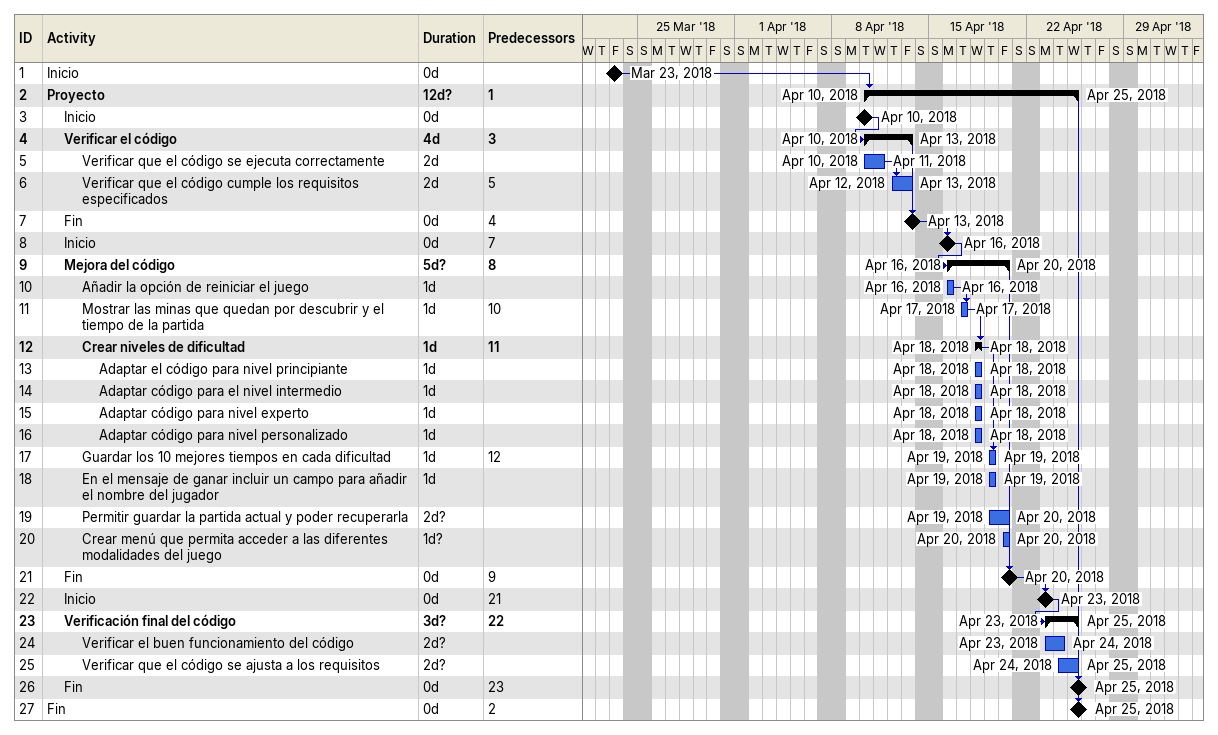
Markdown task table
| ID | Level | Task | Duration | Start | Finish | Predecessors |
|---|---|---|---|---|---|---|
| 1 | 1 | Inicio | 0d | 2018-03-23 | 2018-03-23 |  |
| 2 | 1 | **Proyecto** | 12d? | 2018-04-10 | 2018-04-25 | 1 |
| 3 | 2 | Inicio | 0d | 2018-04-10 | 2018-04-10 |  |
| 4 | 2 | **Verificar el código** | 4d | 2018-04-10 | 2018-04-13 | 3 |
| 5 | 3 | Verificar que el código se ejecuta correctamente | 2d | 2018-04-10 | 2018-04-11 |  |
| 6 | 3 | Verificar que el código cumple los requisitos especificados | 2d | 2018-04-12 | 2018-04-13 | 5 |
| 7 | 2 | Fin | 0d | 2018-04-13 | 2018-04-13 | 4 |
| 8 | 2 | Inicio | 0d | 2018-04-16 | 2018-04-16 | 7 |
| 9 | 2 | **Mejora del código** | 5d? | 2018-04-16 | 2018-04-20 | 8 |
| 10 | 3 | Añadir la opción de reiniciar el juego | 1d | 2018-04-16 | 2018-04-16 |  |
| 11 | 3 | Mostrar las minas que quedan por descubrir y el tiempo de la partida | 1d | 2018-04-17 | 2018-04-17 | 10 |
| 12 | 3 | **Crear niveles de dificultad** | 1d | 2018-04-18 | 2018-04-18 | 11 |
| 13 | 4 | Adaptar el código para nivel principiante | 1d | 2018-04-18 | 2018-04-18 |  |
| 14 | 4 | Adaptar código para el nivel intermedio | 1d | 2018-04-18 | 2018-04-18 |  |
| 15 | 4 | Adaptar código para nivel experto | 1d | 2018-04-18 | 2018-04-18 |  |
| 16 | 4 | Adaptar código para nivel personalizado | 1d | 2018-04-18 | 2018-04-18 |  |
| 17 | 3 | Guardar los 10 mejores tiempos en cada dificultad | 1d | 2018-04-19 | 2018-04-19 | 12 |
| 18 | 3 | En el mensaje de ganar incluir un campo para añadir el nombre del jugador | 1d | 2018-04-19 | 2018-04-19 |  |
| 19 | 3 | Permitir guardar la partida actual y poder recuperarla | 2d? | 2018-04-19 | 2018-04-20 |  |
| 20 | 3 | Crear menú que permita acceder a las diferentes modalidades del juego | 1d? | 2018-04-20 | 2018-04-20 |  |
| 21 | 2 | Fin | 0d | 2018-04-20 | 2018-04-20 | 9 |
| 22 | 2 | Inicio | 0d | 2018-04-23 | 2018-04-23 | 21 |
| 23 | 2 | **Verificación final del código** | 3d? | 2018-04-23 | 2018-04-25 | 22 |
| 24 | 3 | Verificar el buen funcionamiento del código | 2d? | 2018-04-23 | 2018-04-24 |  |
| 25 | 3 | Verificar que el código se ajusta a los requisitos | 2d? | 2018-04-24 | 2018-04-25 |  |
| 26 | 2 | Fin | 0d | 2018-04-25 | 2018-04-25 | 23 |
| 27 | 1 | Fin | 0d | 2018-04-25 | 2018-04-25 | 2 |
